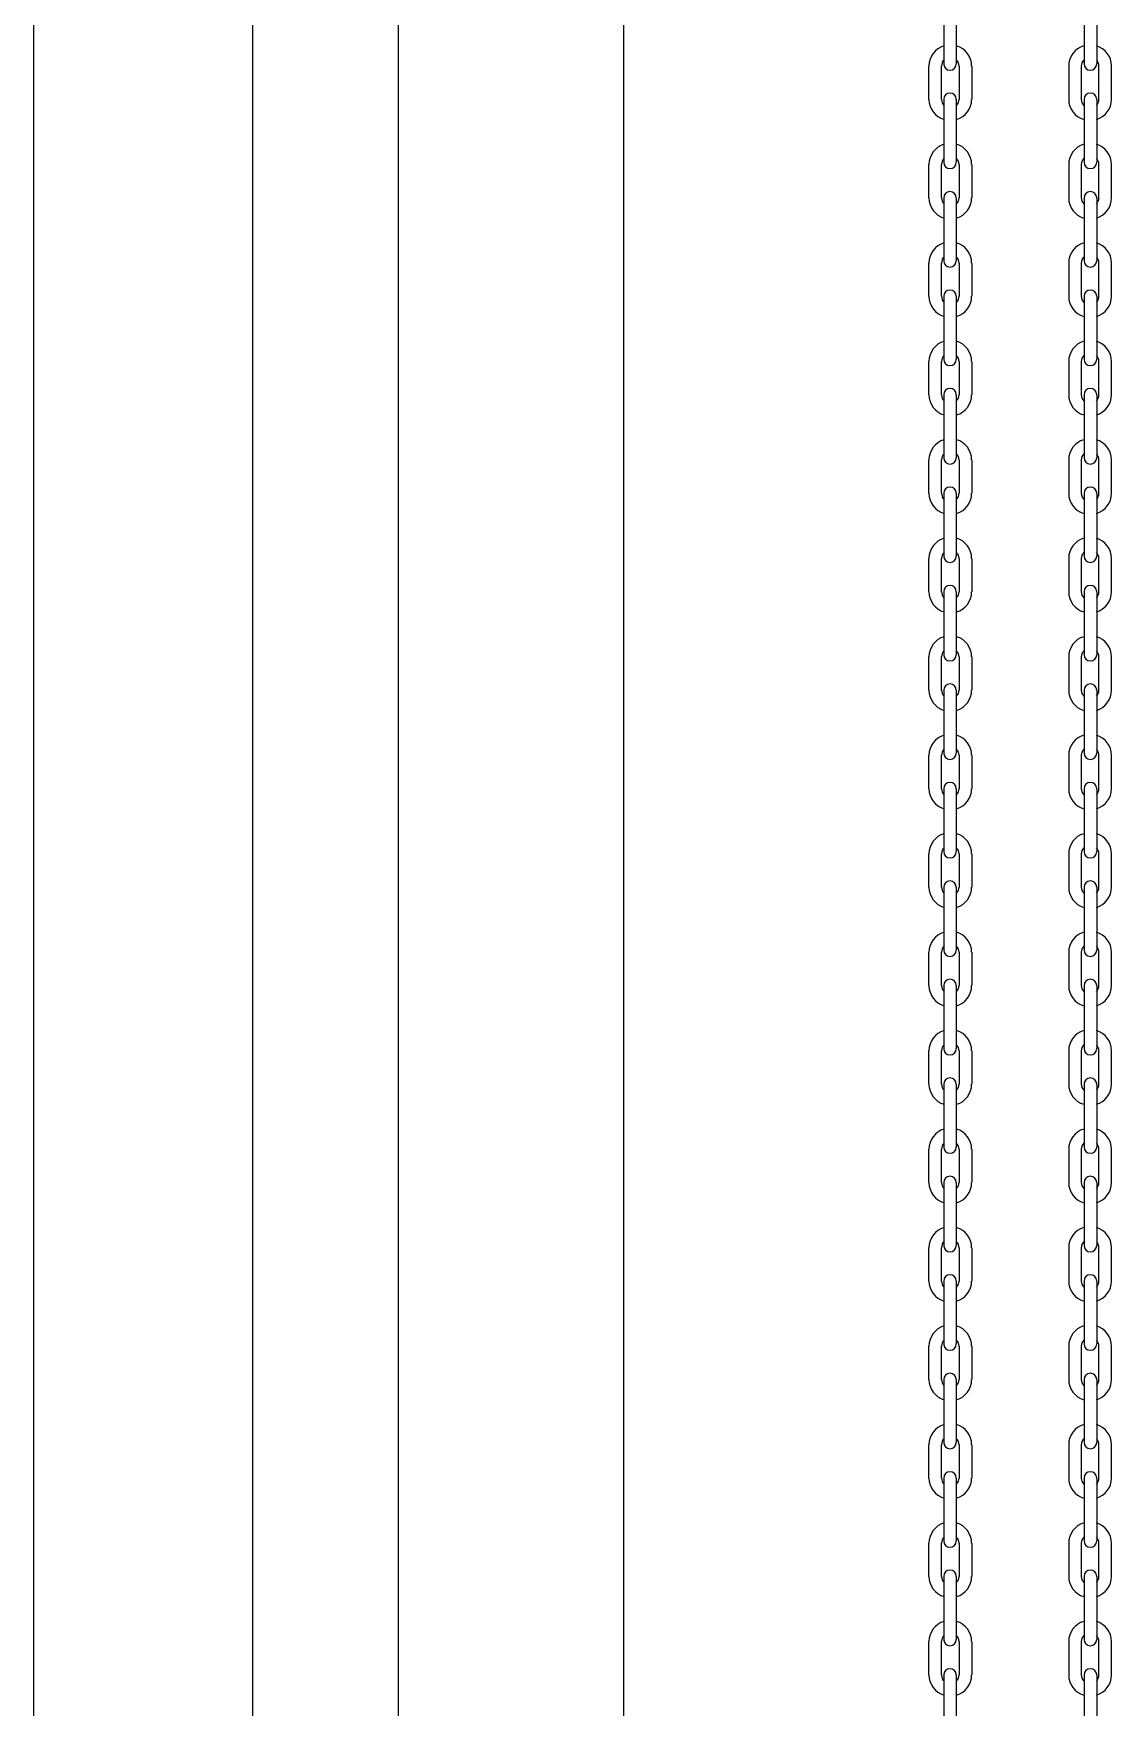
# Model space of a CAD drawing. Header units: millimetres. Extents: x 34479 to 326239, y 111570 to 168880.
# Drawn here: x 186574.2 to 186688.4, y 166173.2 to 166350.5 of the extents above; entities that cross this region are included whole.
import ezdxf

# ---------------------------------------------------------------- set-up
doc = ezdxf.new("R2010")
doc.units = ezdxf.units.MM
doc.header["$LTSCALE"] = 100
doc.header["$MEASUREMENT"] = 0
doc.layers.get('0').update_dxf_attribs({"linetype": 'CONTINUOUS'})
doc.layers.add('OHD Frame', color=2, linetype='CONTINUOUS')

msp = doc.modelspace()

# ---------------------------------------------------------------- linework, layer by layer
at = {"color": 3}
for p, q in [((186597.45, 163432.59, 0), (186597.45, 167289.71, 0)), ((186612.85, 163432.59, 0), (186612.85, 167289.71, 0))]:
    msp.add_line(p, q, dxfattribs=at)
at = {"color": 7, "linetype": 'Continuous'}
for p, q in [((186670.61, 166353.98, 0), (186670.61, 166347.31, 0)), ((186671.94, 166353.98, 0), (186671.94, 166347.31, 0)), ((186685.48, 166353.98, 0), (186685.48, 166347.31, 0)), ((186686.82, 166353.98, 0), (186686.82, 166347.31, 0)), ((186669.04, 166343.55, 0), (186669.04, 166347.08, 0)), ((186670.38, 166343.55, 0), (186670.38, 166347.08, 0)), ((186672.24, 166347.08, 0), (186672.24, 166343.55, 0)), ((186673.58, 166347.08, 0), (186673.58, 166343.55, 0)), ((186683.85, 166347.08, 0), (186683.85, 166343.55, 0)), ((186685.18, 166347.08, 0), (186685.18, 166343.55, 0)), ((186687.05, 166343.55, 0), (186687.05, 166347.08, 0)), ((186688.38, 166343.55, 0), (186688.38, 166347.08, 0)), ((186670.61, 166343.55, 0), (186670.61, 166336.88, 0)), ((186671.94, 166343.55, 0), (186671.94, 166336.88, 0)), ((186685.48, 166343.55, 0), (186685.48, 166336.88, 0)), ((186686.82, 166343.55, 0), (186686.82, 166336.88, 0)), ((186669.04, 166333.11, 0), (186669.04, 166336.65, 0)), ((186670.38, 166333.11, 0), (186670.38, 166336.65, 0)), ((186672.24, 166336.65, 0), (186672.24, 166333.11, 0)), ((186673.58, 166336.65, 0), (186673.58, 166333.11, 0)), ((186683.85, 166336.65, 0), (186683.85, 166333.11, 0)), ((186685.18, 166336.65, 0), (186685.18, 166333.11, 0)), ((186687.05, 166333.11, 0), (186687.05, 166336.65, 0)), ((186688.38, 166333.11, 0), (186688.38, 166336.65, 0)), ((186670.61, 166333.11, 0), (186670.61, 166326.45, 0)), ((186671.94, 166333.11, 0), (186671.94, 166326.45, 0)), ((186685.48, 166333.11, 0), (186685.48, 166326.45, 0)), ((186686.82, 166333.11, 0), (186686.82, 166326.45, 0)), ((186669.04, 166322.68, 0), (186669.04, 166326.21, 0)), ((186670.38, 166322.68, 0), (186670.38, 166326.21, 0)), ((186672.24, 166326.21, 0), (186672.24, 166322.68, 0)), ((186673.58, 166326.21, 0), (186673.58, 166322.68, 0)), ((186683.85, 166326.21, 0), (186683.85, 166322.68, 0)), ((186685.18, 166326.21, 0), (186685.18, 166322.68, 0)), ((186687.05, 166322.68, 0), (186687.05, 166326.21, 0)), ((186688.38, 166322.68, 0), (186688.38, 166326.21, 0)), ((186670.61, 166322.68, 0), (186670.61, 166316.01, 0)), ((186671.94, 166322.68, 0), (186671.94, 166316.01, 0)), ((186685.48, 166322.68, 0), (186685.48, 166316.01, 0)), ((186686.82, 166322.68, 0), (186686.82, 166316.01, 0)), ((186669.04, 166312.25, 0), (186669.04, 166315.78, 0)), ((186670.38, 166312.25, 0), (186670.38, 166315.78, 0)), ((186672.24, 166315.78, 0), (186672.24, 166312.25, 0)), ((186673.58, 166315.78, 0), (186673.58, 166312.25, 0)), ((186683.85, 166315.78, 0), (186683.85, 166312.25, 0)), ((186685.18, 166315.78, 0), (186685.18, 166312.25, 0)), ((186687.05, 166312.25, 0), (186687.05, 166315.78, 0)), ((186688.38, 166312.25, 0), (186688.38, 166315.78, 0)), ((186670.61, 166312.25, 0), (186670.61, 166305.58, 0)), ((186671.94, 166312.25, 0), (186671.94, 166305.58, 0)), ((186685.48, 166312.25, 0), (186685.48, 166305.58, 0)), ((186686.82, 166312.25, 0), (186686.82, 166305.58, 0)), ((186669.04, 166301.81, 0), (186669.04, 166305.35, 0)), ((186670.38, 166301.81, 0), (186670.38, 166305.35, 0)), ((186672.24, 166305.35, 0), (186672.24, 166301.81, 0)), ((186673.58, 166305.35, 0), (186673.58, 166301.81, 0)), ((186683.85, 166305.35, 0), (186683.85, 166301.81, 0)), ((186685.18, 166305.35, 0), (186685.18, 166301.81, 0)), ((186687.05, 166301.81, 0), (186687.05, 166305.35, 0)), ((186688.38, 166301.81, 0), (186688.38, 166305.35, 0)), ((186670.61, 166301.81, 0), (186670.61, 166295.15, 0)), ((186671.94, 166301.81, 0), (186671.94, 166295.15, 0)), ((186685.48, 166301.81, 0), (186685.48, 166295.15, 0)), ((186686.82, 166301.81, 0), (186686.82, 166295.15, 0)), ((186669.04, 166291.38, 0), (186669.04, 166294.91, 0)), ((186670.38, 166291.38, 0), (186670.38, 166294.91, 0)), ((186672.24, 166294.91, 0), (186672.24, 166291.38, 0)), ((186673.58, 166294.91, 0), (186673.58, 166291.38, 0)), ((186683.85, 166294.91, 0), (186683.85, 166291.38, 0)), ((186685.18, 166294.91, 0), (186685.18, 166291.38, 0)), ((186687.05, 166291.38, 0), (186687.05, 166294.91, 0)), ((186688.38, 166291.38, 0), (186688.38, 166294.91, 0)), ((186670.61, 166291.38, 0), (186670.61, 166284.71, 0)), ((186671.94, 166291.38, 0), (186671.94, 166284.71, 0)), ((186685.48, 166291.38, 0), (186685.48, 166284.71, 0)), ((186686.82, 166291.38, 0), (186686.82, 166284.71, 0)), ((186669.04, 166280.95, 0), (186669.04, 166284.48, 0)), ((186670.38, 166280.95, 0), (186670.38, 166284.48, 0)), ((186672.24, 166284.48, 0), (186672.24, 166280.95, 0)), ((186673.58, 166284.48, 0), (186673.58, 166280.95, 0)), ((186683.85, 166284.48, 0), (186683.85, 166280.95, 0)), ((186685.18, 166284.48, 0), (186685.18, 166280.95, 0)), ((186687.05, 166280.95, 0), (186687.05, 166284.48, 0)), ((186688.38, 166280.95, 0), (186688.38, 166284.48, 0)), ((186670.61, 166280.95, 0), (186670.61, 166274.28, 0)), ((186671.94, 166280.95, 0), (186671.94, 166274.28, 0)), ((186685.48, 166280.95, 0), (186685.48, 166274.28, 0)), ((186686.82, 166280.95, 0), (186686.82, 166274.28, 0)), ((186669.04, 166270.51, 0), (186669.04, 166274.05, 0)), ((186670.38, 166270.51, 0), (186670.38, 166274.05, 0)), ((186672.24, 166274.05, 0), (186672.24, 166270.51, 0)), ((186673.58, 166274.05, 0), (186673.58, 166270.51, 0)), ((186683.85, 166274.05, 0), (186683.85, 166270.51, 0)), ((186685.18, 166274.05, 0), (186685.18, 166270.51, 0)), ((186687.05, 166270.51, 0), (186687.05, 166274.05, 0)), ((186688.38, 166270.51, 0), (186688.38, 166274.05, 0)), ((186670.61, 166270.51, 0), (186670.61, 166263.85, 0)), ((186671.94, 166270.51, 0), (186671.94, 166263.85, 0)), ((186685.48, 166270.51, 0), (186685.48, 166263.85, 0)), ((186686.82, 166270.51, 0), (186686.82, 166263.85, 0)), ((186669.04, 166260.08, 0), (186669.04, 166263.61, 0)), ((186670.38, 166260.08, 0), (186670.38, 166263.61, 0)), ((186672.24, 166263.61, 0), (186672.24, 166260.08, 0)), ((186673.58, 166263.61, 0), (186673.58, 166260.08, 0)), ((186683.85, 166263.61, 0), (186683.85, 166260.08, 0)), ((186685.18, 166263.61, 0), (186685.18, 166260.08, 0)), ((186687.05, 166260.08, 0), (186687.05, 166263.61, 0)), ((186688.38, 166260.08, 0), (186688.38, 166263.61, 0)), ((186670.61, 166260.08, 0), (186670.61, 166253.41, 0)), ((186671.94, 166260.08, 0), (186671.94, 166253.41, 0)), ((186685.48, 166260.08, 0), (186685.48, 166253.41, 0)), ((186686.82, 166260.08, 0), (186686.82, 166253.41, 0)), ((186669.04, 166249.65, 0), (186669.04, 166253.18, 0)), ((186670.38, 166249.65, 0), (186670.38, 166253.18, 0)), ((186672.24, 166253.18, 0), (186672.24, 166249.65, 0)), ((186673.58, 166253.18, 0), (186673.58, 166249.65, 0)), ((186683.85, 166253.18, 0), (186683.85, 166249.65, 0)), ((186685.18, 166253.18, 0), (186685.18, 166249.65, 0)), ((186687.05, 166249.65, 0), (186687.05, 166253.18, 0)), ((186688.38, 166249.65, 0), (186688.38, 166253.18, 0)), ((186670.61, 166249.65, 0), (186670.61, 166242.98, 0)), ((186671.94, 166249.65, 0), (186671.94, 166242.98, 0)), ((186685.48, 166249.65, 0), (186685.48, 166242.98, 0)), ((186686.82, 166249.65, 0), (186686.82, 166242.98, 0)), ((186669.04, 166239.21, 0), (186669.04, 166242.75, 0)), ((186670.38, 166239.21, 0), (186670.38, 166242.75, 0)), ((186672.24, 166242.75, 0), (186672.24, 166239.21, 0)), ((186673.58, 166242.75, 0), (186673.58, 166239.21, 0)), ((186683.85, 166242.75, 0), (186683.85, 166239.21, 0)), ((186685.18, 166242.75, 0), (186685.18, 166239.21, 0)), ((186687.05, 166239.21, 0), (186687.05, 166242.75, 0)), ((186688.38, 166239.21, 0), (186688.38, 166242.75, 0)), ((186670.61, 166239.21, 0), (186670.61, 166232.55, 0)), ((186671.94, 166239.21, 0), (186671.94, 166232.55, 0)), ((186685.48, 166239.21, 0), (186685.48, 166232.55, 0)), ((186686.82, 166239.21, 0), (186686.82, 166232.55, 0)), ((186669.04, 166228.78, 0), (186669.04, 166232.31, 0)), ((186670.38, 166228.78, 0), (186670.38, 166232.31, 0)), ((186672.24, 166232.31, 0), (186672.24, 166228.78, 0)), ((186673.58, 166232.31, 0), (186673.58, 166228.78, 0)), ((186683.85, 166232.31, 0), (186683.85, 166228.78, 0)), ((186685.18, 166232.31, 0), (186685.18, 166228.78, 0)), ((186687.05, 166228.78, 0), (186687.05, 166232.31, 0)), ((186688.38, 166228.78, 0), (186688.38, 166232.31, 0)), ((186670.61, 166228.78, 0), (186670.61, 166222.11, 0)), ((186671.94, 166228.78, 0), (186671.94, 166222.11, 0)), ((186685.48, 166228.78, 0), (186685.48, 166222.11, 0)), ((186686.82, 166228.78, 0), (186686.82, 166222.11, 0)), ((186669.04, 166218.35, 0), (186669.04, 166221.88, 0)), ((186670.38, 166218.35, 0), (186670.38, 166221.88, 0)), ((186672.24, 166221.88, 0), (186672.24, 166218.35, 0)), ((186673.58, 166221.88, 0), (186673.58, 166218.35, 0)), ((186683.85, 166221.88, 0), (186683.85, 166218.35, 0)), ((186685.18, 166221.88, 0), (186685.18, 166218.35, 0)), ((186687.05, 166218.35, 0), (186687.05, 166221.88, 0)), ((186688.38, 166218.35, 0), (186688.38, 166221.88, 0)), ((186670.61, 166218.35, 0), (186670.61, 166211.68, 0)), ((186671.94, 166218.35, 0), (186671.94, 166211.68, 0)), ((186685.48, 166218.35, 0), (186685.48, 166211.68, 0)), ((186686.82, 166218.35, 0), (186686.82, 166211.68, 0)), ((186669.04, 166207.91, 0), (186669.04, 166211.45, 0)), ((186670.38, 166207.91, 0), (186670.38, 166211.45, 0)), ((186672.24, 166211.45, 0), (186672.24, 166207.91, 0)), ((186673.58, 166211.45, 0), (186673.58, 166207.91, 0)), ((186683.85, 166211.45, 0), (186683.85, 166207.91, 0)), ((186685.18, 166211.45, 0), (186685.18, 166207.91, 0)), ((186687.05, 166207.91, 0), (186687.05, 166211.45, 0)), ((186688.38, 166207.91, 0), (186688.38, 166211.45, 0)), ((186670.61, 166207.91, 0), (186670.61, 166201.25, 0)), ((186671.94, 166207.91, 0), (186671.94, 166201.25, 0)), ((186685.48, 166207.91, 0), (186685.48, 166201.25, 0)), ((186686.82, 166207.91, 0), (186686.82, 166201.25, 0)), ((186669.04, 166197.48, 0), (186669.04, 166201.01, 0)), ((186670.38, 166197.48, 0), (186670.38, 166201.01, 0)), ((186672.24, 166201.01, 0), (186672.24, 166197.48, 0)), ((186673.58, 166201.01, 0), (186673.58, 166197.48, 0)), ((186683.85, 166201.01, 0), (186683.85, 166197.48, 0)), ((186685.18, 166201.01, 0), (186685.18, 166197.48, 0)), ((186687.05, 166197.48, 0), (186687.05, 166201.01, 0)), ((186688.38, 166197.48, 0), (186688.38, 166201.01, 0)), ((186670.61, 166197.48, 0), (186670.61, 166190.81, 0)), ((186671.94, 166197.48, 0), (186671.94, 166190.81, 0)), ((186685.48, 166197.48, 0), (186685.48, 166190.81, 0)), ((186686.82, 166197.48, 0), (186686.82, 166190.81, 0)), ((186669.04, 166187.05, 0), (186669.04, 166190.58, 0)), ((186670.38, 166187.05, 0), (186670.38, 166190.58, 0)), ((186672.24, 166190.58, 0), (186672.24, 166187.05, 0)), ((186673.58, 166190.58, 0), (186673.58, 166187.05, 0)), ((186683.85, 166190.58, 0), (186683.85, 166187.05, 0)), ((186685.18, 166190.58, 0), (186685.18, 166187.05, 0)), ((186687.05, 166187.05, 0), (186687.05, 166190.58, 0)), ((186688.38, 166187.05, 0), (186688.38, 166190.58, 0)), ((186670.61, 166187.05, 0), (186670.61, 166180.38, 0)), ((186671.94, 166187.05, 0), (186671.94, 166180.38, 0)), ((186685.48, 166187.05, 0), (186685.48, 166180.38, 0)), ((186686.82, 166187.05, 0), (186686.82, 166180.38, 0)), ((186669.04, 166176.61, 0), (186669.04, 166180.15, 0)), ((186670.38, 166176.61, 0), (186670.38, 166180.15, 0)), ((186672.24, 166180.15, 0), (186672.24, 166176.61, 0)), ((186673.58, 166180.15, 0), (186673.58, 166176.61, 0)), ((186683.85, 166180.15, 0), (186683.85, 166176.61, 0)), ((186685.18, 166180.15, 0), (186685.18, 166176.61, 0)), ((186687.05, 166176.61, 0), (186687.05, 166180.15, 0)), ((186688.38, 166176.61, 0), (186688.38, 166180.15, 0)), ((186670.61, 166176.61, 0), (186670.61, 166169.95, 0)), ((186671.94, 166176.61, 0), (186671.94, 166169.95, 0)), ((186685.48, 166176.61, 0), (186685.48, 166169.95, 0)), ((186686.82, 166176.61, 0), (186686.82, 166169.95, 0))]:
    msp.add_line(p, q, dxfattribs=at)
for centre, radius, start, end in [((186671.28, 166347.08, 0), 2.23, 106.4768, 180), ((186671.34, 166347.08, 0), 2.23, 0, 73.5232), ((186686.08, 166347.08, 0), 2.23, 106.4768, 180), ((186686.15, 166347.08, 0), 2.23, 0, 73.5232), ((186671.28, 166347.08, 0), 0.9, 134.9422, 180), ((186671.28, 166347.31, 0), 0.667, 180, 0), ((186671.34, 166347.08, 0), 0.9, 0, 45.0578), ((186686.08, 166347.08, 0), 0.9, 134.9422, 180), ((186686.15, 166347.31, 0), 0.667, 180, 0), ((186686.15, 166347.08, 0), 0.9, 0, 45.0578), ((186671.28, 166343.55, 0), 0.667, 0, 180), ((186686.15, 166343.55, 0), 0.667, 0, 180), ((186671.28, 166343.55, 0), 2.23, 180, 253.5232), ((186671.28, 166343.55, 0), 0.9, 180, 225.0578), ((186671.34, 166343.55, 0), 2.23, 286.4768, 0), ((186671.34, 166343.55, 0), 0.9, 314.9422, 0), ((186686.08, 166343.55, 0), 2.23, 180, 253.5232), ((186686.08, 166343.55, 0), 0.9, 180, 225.0578), ((186686.15, 166343.55, 0), 2.23, 286.4768, 0), ((186686.15, 166343.55, 0), 0.9, 314.9422, 0), ((186671.28, 166336.65, 0), 2.23, 106.4768, 180), ((186671.28, 166336.65, 0), 0.9, 134.9422, 180), ((186671.34, 166336.65, 0), 2.23, 0, 73.5232), ((186671.34, 166336.65, 0), 0.9, 0, 45.0578), ((186686.08, 166336.65, 0), 2.23, 106.4768, 180), ((186686.08, 166336.65, 0), 0.9, 134.9422, 180), ((186686.15, 166336.65, 0), 2.23, 0, 73.5232), ((186686.15, 166336.65, 0), 0.9, 0, 45.0578), ((186671.28, 166336.88, 0), 0.667, 180, 0), ((186686.15, 166336.88, 0), 0.667, 180, 0), ((186671.28, 166333.11, 0), 0.667, 0, 180), ((186686.15, 166333.11, 0), 0.667, 0, 180), ((186671.28, 166333.11, 0), 2.23, 180, 253.5232), ((186671.28, 166333.11, 0), 0.9, 180, 225.0578), ((186671.34, 166333.11, 0), 2.23, 286.4768, 0), ((186671.34, 166333.11, 0), 0.9, 314.9422, 0), ((186686.08, 166333.11, 0), 2.23, 180, 253.5232), ((186686.08, 166333.11, 0), 0.9, 180, 225.0578), ((186686.15, 166333.11, 0), 2.23, 286.4768, 0), ((186686.15, 166333.11, 0), 0.9, 314.9422, 0), ((186671.28, 166326.21, 0), 2.23, 106.4768, 180), ((186671.34, 166326.21, 0), 2.23, 0, 73.5232), ((186686.08, 166326.21, 0), 2.23, 106.4768, 180), ((186686.15, 166326.21, 0), 2.23, 0, 73.5232), ((186671.28, 166326.21, 0), 0.9, 134.9422, 180), ((186671.28, 166326.45, 0), 0.667, 180, 0), ((186671.34, 166326.21, 0), 0.9, 0, 45.0578), ((186686.08, 166326.21, 0), 0.9, 134.9422, 180), ((186686.15, 166326.45, 0), 0.667, 180, 0), ((186686.15, 166326.21, 0), 0.9, 0, 45.0578), ((186671.28, 166322.68, 0), 0.667, 0, 180), ((186686.15, 166322.68, 0), 0.667, 0, 180), ((186671.28, 166322.68, 0), 2.23, 180, 253.5232), ((186671.28, 166322.68, 0), 0.9, 180, 225.0578), ((186671.34, 166322.68, 0), 2.23, 286.4768, 0), ((186671.34, 166322.68, 0), 0.9, 314.9422, 0), ((186686.08, 166322.68, 0), 2.23, 180, 253.5232), ((186686.08, 166322.68, 0), 0.9, 180, 225.0578), ((186686.15, 166322.68, 0), 2.23, 286.4768, 0), ((186686.15, 166322.68, 0), 0.9, 314.9422, 0), ((186671.28, 166315.78, 0), 2.23, 106.4768, 180), ((186671.34, 166315.78, 0), 2.23, 0, 73.5232), ((186686.08, 166315.78, 0), 2.23, 106.4768, 180), ((186686.15, 166315.78, 0), 2.23, 0, 73.5232), ((186671.28, 166315.78, 0), 0.9, 134.9422, 180), ((186671.28, 166316.01, 0), 0.667, 180, 0), ((186671.34, 166315.78, 0), 0.9, 0, 45.0578), ((186686.08, 166315.78, 0), 0.9, 134.9422, 180), ((186686.15, 166316.01, 0), 0.667, 180, 0), ((186686.15, 166315.78, 0), 0.9, 0, 45.0578), ((186671.28, 166312.25, 0), 0.667, 0, 180), ((186686.15, 166312.25, 0), 0.667, 0, 180), ((186671.28, 166312.25, 0), 2.23, 180, 253.5232), ((186671.28, 166312.25, 0), 0.9, 180, 225.0578), ((186671.34, 166312.25, 0), 2.23, 286.4768, 0), ((186671.34, 166312.25, 0), 0.9, 314.9422, 0), ((186686.08, 166312.25, 0), 2.23, 180, 253.5232), ((186686.08, 166312.25, 0), 0.9, 180, 225.0578), ((186686.15, 166312.25, 0), 2.23, 286.4768, 0), ((186686.15, 166312.25, 0), 0.9, 314.9422, 0), ((186671.28, 166305.35, 0), 2.23, 106.4768, 180), ((186671.34, 166305.35, 0), 2.23, 0, 73.5232), ((186686.08, 166305.35, 0), 2.23, 106.4768, 180), ((186686.15, 166305.35, 0), 2.23, 0, 73.5232), ((186671.28, 166305.35, 0), 0.9, 134.9422, 180), ((186671.28, 166305.58, 0), 0.667, 180, 0), ((186671.34, 166305.35, 0), 0.9, 0, 45.0578), ((186686.08, 166305.35, 0), 0.9, 134.9422, 180), ((186686.15, 166305.58, 0), 0.667, 180, 0), ((186686.15, 166305.35, 0), 0.9, 0, 45.0578), ((186671.28, 166301.81, 0), 2.23, 180, 253.5232), ((186671.28, 166301.81, 0), 0.9, 180, 225.0578), ((186671.28, 166301.81, 0), 0.667, 0, 180), ((186671.34, 166301.81, 0), 2.23, 286.4768, 0), ((186671.34, 166301.81, 0), 0.9, 314.9422, 0), ((186686.08, 166301.81, 0), 2.23, 180, 253.5232), ((186686.08, 166301.81, 0), 0.9, 180, 225.0578), ((186686.15, 166301.81, 0), 0.667, 0, 180), ((186686.15, 166301.81, 0), 2.23, 286.4768, 0), ((186686.15, 166301.81, 0), 0.9, 314.9422, 0), ((186671.28, 166294.91, 0), 2.23, 106.4768, 180), ((186671.34, 166294.91, 0), 2.23, 0, 73.5232), ((186686.08, 166294.91, 0), 2.23, 106.4768, 180), ((186686.15, 166294.91, 0), 2.23, 0, 73.5232), ((186671.28, 166294.91, 0), 0.9, 134.9422, 180), ((186671.28, 166295.15, 0), 0.667, 180, 0), ((186671.34, 166294.91, 0), 0.9, 0, 45.0578), ((186686.08, 166294.91, 0), 0.9, 134.9422, 180), ((186686.15, 166295.15, 0), 0.667, 180, 0), ((186686.15, 166294.91, 0), 0.9, 0, 45.0578), ((186671.28, 166291.38, 0), 2.23, 180, 253.5232), ((186671.28, 166291.38, 0), 0.9, 180, 225.0578), ((186671.28, 166291.38, 0), 0.667, 0, 180), ((186671.34, 166291.38, 0), 2.23, 286.4768, 0), ((186671.34, 166291.38, 0), 0.9, 314.9422, 0), ((186686.08, 166291.38, 0), 2.23, 180, 253.5232), ((186686.08, 166291.38, 0), 0.9, 180, 225.0578), ((186686.15, 166291.38, 0), 0.667, 0, 180), ((186686.15, 166291.38, 0), 2.23, 286.4768, 0), ((186686.15, 166291.38, 0), 0.9, 314.9422, 0), ((186671.28, 166284.48, 0), 2.23, 106.4768, 180), ((186671.34, 166284.48, 0), 2.23, 0, 73.5232), ((186686.08, 166284.48, 0), 2.23, 106.4768, 180), ((186686.15, 166284.48, 0), 2.23, 0, 73.5232), ((186671.28, 166284.48, 0), 0.9, 134.9422, 180), ((186671.28, 166284.71, 0), 0.667, 180, 0), ((186671.28, 166284.71, 0), 0.667, 180, 0), ((186671.34, 166284.48, 0), 0.9, 0, 45.0578), ((186686.08, 166284.48, 0), 0.9, 134.9422, 180), ((186686.15, 166284.71, 0), 0.667, 180, 0), ((186686.15, 166284.71, 0), 0.667, 180, 0), ((186686.15, 166284.48, 0), 0.9, 0, 45.0578), ((186671.28, 166280.95, 0), 2.23, 180, 253.5232), ((186671.28, 166280.95, 0), 2.23, 180, 253.5232), ((186671.28, 166280.95, 0), 0.9, 180, 225.0578), ((186671.28, 166280.95, 0), 0.9, 180, 225.0578), ((186671.28, 166280.95, 0), 0.667, 0, 180), ((186671.28, 166280.95, 0), 0.667, 0, 180), ((186671.34, 166280.95, 0), 2.23, 286.4768, 0), ((186671.34, 166280.95, 0), 0.9, 314.9422, 0), ((186671.34, 166280.95, 0), 2.23, 286.4768, 0), ((186671.34, 166280.95, 0), 0.9, 314.9422, 0), ((186686.08, 166280.95, 0), 2.23, 180, 253.5232), ((186686.08, 166280.95, 0), 2.23, 180, 253.5232), ((186686.08, 166280.95, 0), 0.9, 180, 225.0578), ((186686.08, 166280.95, 0), 0.9, 180, 225.0578), ((186686.15, 166280.95, 0), 0.667, 0, 180), ((186686.15, 166280.95, 0), 0.667, 0, 180), ((186686.15, 166280.95, 0), 2.23, 286.4768, 0), ((186686.15, 166280.95, 0), 0.9, 314.9422, 0), ((186686.15, 166280.95, 0), 2.23, 286.4768, 0), ((186686.15, 166280.95, 0), 0.9, 314.9422, 0), ((186671.28, 166274.05, 0), 2.23, 106.4768, 180), ((186671.34, 166274.05, 0), 2.23, 0, 73.5232), ((186686.08, 166274.05, 0), 2.23, 106.4768, 180), ((186686.15, 166274.05, 0), 2.23, 0, 73.5232), ((186671.28, 166274.05, 0), 0.9, 134.9422, 180), ((186671.28, 166274.28, 0), 0.667, 180, 0), ((186671.34, 166274.05, 0), 0.9, 0, 45.0578), ((186686.08, 166274.05, 0), 0.9, 134.9422, 180), ((186686.15, 166274.28, 0), 0.667, 180, 0), ((186686.15, 166274.05, 0), 0.9, 0, 45.0578), ((186671.28, 166270.51, 0), 2.23, 180, 253.5232), ((186671.28, 166270.51, 0), 0.9, 180, 225.0578), ((186671.28, 166270.51, 0), 0.667, 0, 180), ((186671.34, 166270.51, 0), 2.23, 286.4768, 0), ((186671.34, 166270.51, 0), 0.9, 314.9422, 0), ((186686.08, 166270.51, 0), 2.23, 180, 253.5232), ((186686.08, 166270.51, 0), 0.9, 180, 225.0578), ((186686.15, 166270.51, 0), 0.667, 0, 180), ((186686.15, 166270.51, 0), 2.23, 286.4768, 0), ((186686.15, 166270.51, 0), 0.9, 314.9422, 0), ((186671.28, 166263.61, 0), 2.23, 106.4768, 180), ((186671.34, 166263.61, 0), 2.23, 0, 73.5232), ((186686.08, 166263.61, 0), 2.23, 106.4768, 180), ((186686.15, 166263.61, 0), 2.23, 0, 73.5232), ((186671.28, 166263.61, 0), 0.9, 134.9422, 180), ((186671.28, 166263.85, 0), 0.667, 180, 0), ((186671.34, 166263.61, 0), 0.9, 0, 45.0578), ((186686.08, 166263.61, 0), 0.9, 134.9422, 180), ((186686.15, 166263.85, 0), 0.667, 180, 0), ((186686.15, 166263.61, 0), 0.9, 0, 45.0578), ((186671.28, 166260.08, 0), 2.23, 180, 253.5232), ((186671.28, 166260.08, 0), 0.9, 180, 225.0578), ((186671.28, 166260.08, 0), 0.667, 0, 180), ((186671.34, 166260.08, 0), 2.23, 286.4768, 0), ((186671.34, 166260.08, 0), 0.9, 314.9422, 0), ((186686.08, 166260.08, 0), 2.23, 180, 253.5232), ((186686.08, 166260.08, 0), 0.9, 180, 225.0578), ((186686.15, 166260.08, 0), 0.667, 0, 180), ((186686.15, 166260.08, 0), 2.23, 286.4768, 0), ((186686.15, 166260.08, 0), 0.9, 314.9422, 0), ((186671.28, 166253.18, 0), 2.23, 106.4768, 180), ((186671.28, 166253.18, 0), 0.9, 134.9422, 180), ((186671.34, 166253.18, 0), 2.23, 0, 73.5232), ((186671.34, 166253.18, 0), 0.9, 0, 45.0578), ((186686.08, 166253.18, 0), 2.23, 106.4768, 180), ((186686.08, 166253.18, 0), 0.9, 134.9422, 180), ((186686.15, 166253.18, 0), 2.23, 0, 73.5232), ((186686.15, 166253.18, 0), 0.9, 0, 45.0578), ((186671.28, 166253.41, 0), 0.667, 180, 0), ((186686.15, 166253.41, 0), 0.667, 180, 0), ((186671.28, 166249.65, 0), 0.667, 0, 180), ((186686.15, 166249.65, 0), 0.667, 0, 180), ((186671.28, 166249.65, 0), 2.23, 180, 253.5232), ((186671.28, 166249.65, 0), 0.9, 180, 225.0578), ((186671.34, 166249.65, 0), 2.23, 286.4768, 0), ((186671.34, 166249.65, 0), 0.9, 314.9422, 0), ((186686.08, 166249.65, 0), 2.23, 180, 253.5232), ((186686.08, 166249.65, 0), 0.9, 180, 225.0578), ((186686.15, 166249.65, 0), 2.23, 286.4768, 0), ((186686.15, 166249.65, 0), 0.9, 314.9422, 0), ((186671.28, 166242.75, 0), 2.23, 106.4768, 180), ((186671.34, 166242.75, 0), 2.23, 0, 73.5232), ((186686.08, 166242.75, 0), 2.23, 106.4768, 180), ((186686.15, 166242.75, 0), 2.23, 0, 73.5232), ((186671.28, 166242.75, 0), 0.9, 134.9422, 180), ((186671.34, 166242.75, 0), 0.9, 0, 45.0578), ((186686.08, 166242.75, 0), 0.9, 134.9422, 180), ((186686.15, 166242.75, 0), 0.9, 0, 45.0578), ((186671.28, 166242.98, 0), 0.667, 180, 0), ((186686.15, 166242.98, 0), 0.667, 180, 0), ((186671.28, 166239.21, 0), 0.667, 0, 180), ((186686.15, 166239.21, 0), 0.667, 0, 180), ((186671.28, 166239.21, 0), 2.23, 180, 253.5232), ((186671.28, 166239.21, 0), 0.9, 180, 225.0578), ((186671.34, 166239.21, 0), 2.23, 286.4768, 0), ((186671.34, 166239.21, 0), 0.9, 314.9422, 0), ((186686.08, 166239.21, 0), 2.23, 180, 253.5232), ((186686.08, 166239.21, 0), 0.9, 180, 225.0578), ((186686.15, 166239.21, 0), 2.23, 286.4768, 0), ((186686.15, 166239.21, 0), 0.9, 314.9422, 0), ((186671.28, 166232.31, 0), 2.23, 106.4768, 180), ((186671.34, 166232.31, 0), 2.23, 0, 73.5232), ((186686.08, 166232.31, 0), 2.23, 106.4768, 180), ((186686.15, 166232.31, 0), 2.23, 0, 73.5232), ((186671.28, 166232.31, 0), 0.9, 134.9422, 180), ((186671.28, 166232.55, 0), 0.667, 180, 0), ((186671.34, 166232.31, 0), 0.9, 0, 45.0578), ((186686.08, 166232.31, 0), 0.9, 134.9422, 180), ((186686.15, 166232.55, 0), 0.667, 180, 0), ((186686.15, 166232.31, 0), 0.9, 0, 45.0578), ((186671.28, 166228.78, 0), 0.667, 0, 180), ((186686.15, 166228.78, 0), 0.667, 0, 180), ((186671.28, 166228.78, 0), 2.23, 180, 253.5232), ((186671.28, 166228.78, 0), 0.9, 180, 225.0578), ((186671.34, 166228.78, 0), 2.23, 286.4768, 0), ((186671.34, 166228.78, 0), 0.9, 314.9422, 0), ((186686.08, 166228.78, 0), 2.23, 180, 253.5232), ((186686.08, 166228.78, 0), 0.9, 180, 225.0578), ((186686.15, 166228.78, 0), 2.23, 286.4768, 0), ((186686.15, 166228.78, 0), 0.9, 314.9422, 0), ((186671.28, 166221.88, 0), 2.23, 106.4768, 180), ((186671.34, 166221.88, 0), 2.23, 0, 73.5232), ((186686.08, 166221.88, 0), 2.23, 106.4768, 180), ((186686.15, 166221.88, 0), 2.23, 0, 73.5232), ((186671.28, 166221.88, 0), 0.9, 134.9422, 180), ((186671.28, 166222.11, 0), 0.667, 180, 0), ((186671.34, 166221.88, 0), 0.9, 0, 45.0578), ((186686.08, 166221.88, 0), 0.9, 134.9422, 180), ((186686.15, 166222.11, 0), 0.667, 180, 0), ((186686.15, 166221.88, 0), 0.9, 0, 45.0578), ((186671.28, 166218.35, 0), 2.23, 180, 253.5232), ((186671.28, 166218.35, 0), 0.9, 180, 225.0578), ((186671.28, 166218.35, 0), 0.667, 0, 180), ((186671.34, 166218.35, 0), 2.23, 286.4768, 0), ((186671.34, 166218.35, 0), 0.9, 314.9422, 0), ((186686.08, 166218.35, 0), 2.23, 180, 253.5232), ((186686.08, 166218.35, 0), 0.9, 180, 225.0578), ((186686.15, 166218.35, 0), 0.667, 0, 180), ((186686.15, 166218.35, 0), 2.23, 286.4768, 0), ((186686.15, 166218.35, 0), 0.9, 314.9422, 0), ((186671.28, 166211.45, 0), 2.23, 106.4768, 180), ((186671.34, 166211.45, 0), 2.23, 0, 73.5232), ((186686.08, 166211.45, 0), 2.23, 106.4768, 180), ((186686.15, 166211.45, 0), 2.23, 0, 73.5232), ((186671.28, 166211.45, 0), 0.9, 134.9422, 180), ((186671.28, 166211.68, 0), 0.667, 180, 0), ((186671.28, 166211.68, 0), 0.667, 180, 0), ((186671.34, 166211.45, 0), 0.9, 0, 45.0578), ((186686.08, 166211.45, 0), 0.9, 134.9422, 180), ((186686.15, 166211.68, 0), 0.667, 180, 0), ((186686.15, 166211.68, 0), 0.667, 180, 0), ((186686.15, 166211.45, 0), 0.9, 0, 45.0578), ((186671.28, 166207.91, 0), 2.23, 180, 253.5232), ((186671.28, 166207.91, 0), 0.9, 180, 225.0578), ((186671.28, 166207.91, 0), 0.667, 0, 180), ((186671.34, 166207.91, 0), 2.23, 286.4768, 0), ((186671.34, 166207.91, 0), 0.9, 314.9422, 0), ((186686.08, 166207.91, 0), 2.23, 180, 253.5232), ((186686.08, 166207.91, 0), 0.9, 180, 225.0578), ((186686.15, 166207.91, 0), 0.667, 0, 180), ((186686.15, 166207.91, 0), 2.23, 286.4768, 0), ((186686.15, 166207.91, 0), 0.9, 314.9422, 0), ((186671.28, 166201.01, 0), 2.23, 106.4768, 180), ((186671.34, 166201.01, 0), 2.23, 0, 73.5232), ((186686.08, 166201.01, 0), 2.23, 106.4768, 180), ((186686.15, 166201.01, 0), 2.23, 0, 73.5232), ((186671.28, 166201.01, 0), 0.9, 134.9422, 180), ((186671.28, 166201.25, 0), 0.667, 180, 0), ((186671.34, 166201.01, 0), 0.9, 0, 45.0578), ((186686.08, 166201.01, 0), 0.9, 134.9422, 180), ((186686.15, 166201.25, 0), 0.667, 180, 0), ((186686.15, 166201.01, 0), 0.9, 0, 45.0578), ((186671.28, 166197.48, 0), 2.23, 180, 253.5232), ((186671.28, 166197.48, 0), 0.9, 180, 225.0578), ((186671.28, 166197.48, 0), 0.667, 0, 180), ((186671.34, 166197.48, 0), 2.23, 286.4768, 0), ((186671.34, 166197.48, 0), 0.9, 314.9422, 0), ((186686.08, 166197.48, 0), 2.23, 180, 253.5232), ((186686.08, 166197.48, 0), 0.9, 180, 225.0578), ((186686.15, 166197.48, 0), 0.667, 0, 180), ((186686.15, 166197.48, 0), 2.23, 286.4768, 0), ((186686.15, 166197.48, 0), 0.9, 314.9422, 0), ((186671.28, 166190.58, 0), 2.23, 106.4768, 180), ((186671.34, 166190.58, 0), 2.23, 0, 73.5232), ((186686.08, 166190.58, 0), 2.23, 106.4768, 180), ((186686.15, 166190.58, 0), 2.23, 0, 73.5232), ((186671.28, 166190.58, 0), 0.9, 134.9422, 180), ((186671.28, 166190.81, 0), 0.667, 180, 0), ((186671.34, 166190.58, 0), 0.9, 0, 45.0578), ((186686.08, 166190.58, 0), 0.9, 134.9422, 180), ((186686.15, 166190.81, 0), 0.667, 180, 0), ((186686.15, 166190.58, 0), 0.9, 0, 45.0578), ((186671.28, 166187.05, 0), 2.23, 180, 253.5232), ((186671.28, 166187.05, 0), 0.9, 180, 225.0578), ((186671.28, 166187.05, 0), 0.667, 0, 180), ((186671.34, 166187.05, 0), 2.23, 286.4768, 0), ((186671.34, 166187.05, 0), 0.9, 314.9422, 0), ((186686.08, 166187.05, 0), 2.23, 180, 253.5232), ((186686.08, 166187.05, 0), 0.9, 180, 225.0578), ((186686.15, 166187.05, 0), 0.667, 0, 180), ((186686.15, 166187.05, 0), 2.23, 286.4768, 0), ((186686.15, 166187.05, 0), 0.9, 314.9422, 0), ((186671.28, 166180.15, 0), 2.23, 106.4768, 180), ((186671.34, 166180.15, 0), 2.23, 0, 73.5232), ((186686.08, 166180.15, 0), 2.23, 106.4768, 180), ((186686.15, 166180.15, 0), 2.23, 0, 73.5232), ((186671.28, 166180.15, 0), 0.9, 134.9422, 180), ((186671.28, 166180.38, 0), 0.667, 180, 0), ((186671.34, 166180.15, 0), 0.9, 0, 45.0578), ((186686.08, 166180.15, 0), 0.9, 134.9422, 180), ((186686.15, 166180.38, 0), 0.667, 180, 0), ((186686.15, 166180.15, 0), 0.9, 0, 45.0578), ((186671.28, 166176.61, 0), 2.23, 180, 253.5232), ((186671.28, 166176.61, 0), 0.9, 180, 225.0578), ((186671.28, 166176.61, 0), 0.667, 0, 180), ((186671.34, 166176.61, 0), 2.23, 286.4768, 0), ((186671.34, 166176.61, 0), 0.9, 314.9422, 0), ((186686.08, 166176.61, 0), 2.23, 180, 253.5232), ((186686.08, 166176.61, 0), 0.9, 180, 225.0578), ((186686.15, 166176.61, 0), 0.667, 0, 180), ((186686.15, 166176.61, 0), 2.23, 286.4768, 0), ((186686.15, 166176.61, 0), 0.9, 314.9422, 0)]:
    msp.add_arc(centre, radius, start, end, dxfattribs=at)
at = {"layer": 'OHD Frame', "color": 1}
for p, q in [((186636.7, 167457.59, 0), (186636.7, 163432.59, 0)), ((186574.2, 167311.18, 0), (186574.2, 166020.09, 0))]:
    msp.add_line(p, q, dxfattribs=at)

doc.saveas('drawing.dxf')
